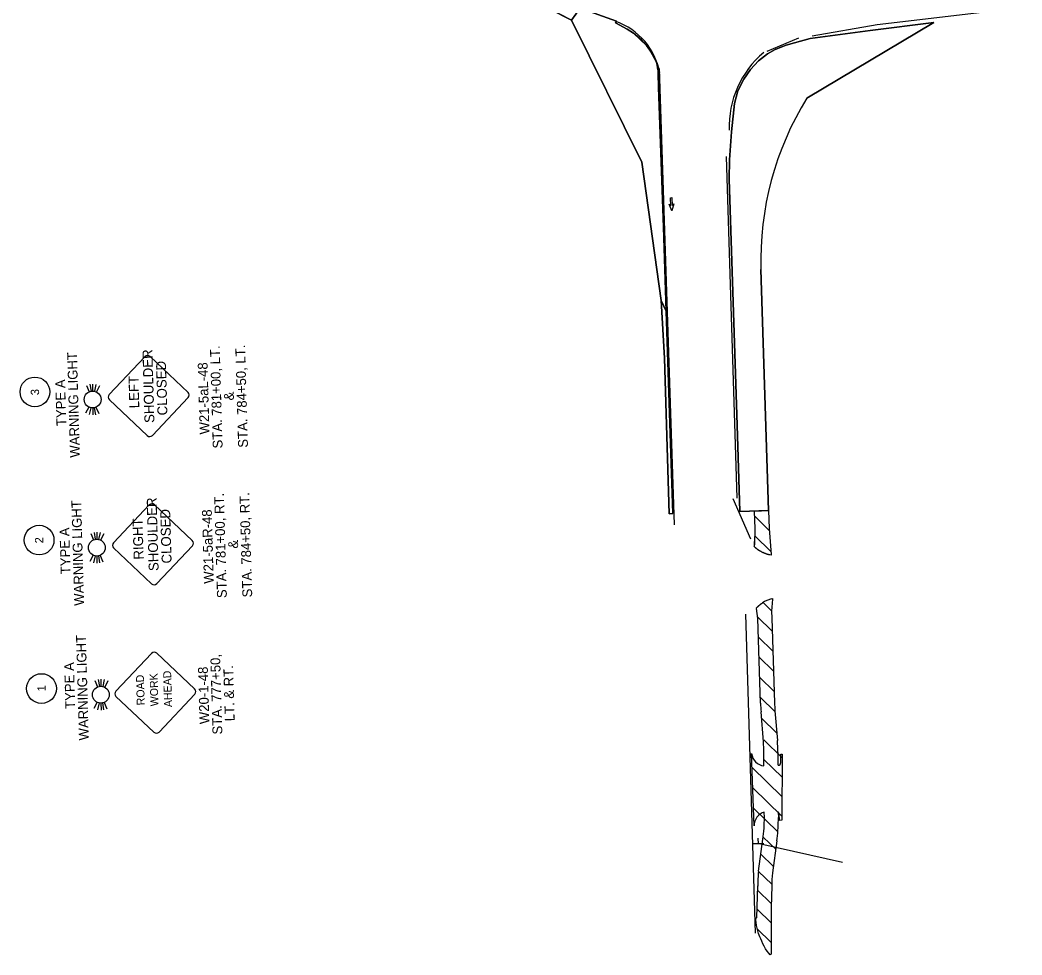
# Model space of a CAD drawing. Extents: x 126146 to 386643, y 319437 to 606724.
# Drawn here: x 169457 to 170173, y 350763 to 351431 of the extents above; entities that cross this region are included whole.
import ezdxf

# ---------------------------------------------------------------- set-up
doc = ezdxf.new("R2010")
doc.units = 0
doc.layers.add('PM_P_Edge_Line', color=7, linetype='Continuous')

msp = doc.modelspace()

# ---------------------------------------------------------------- linework, layer by layer
at = {"layer": 'PM_P_Edge_Line'}
for p, q in [((169769.11, 351473.46), (169850.79, 351431.43)), ((169882.77, 351430.74), (169856.86, 351439.85)), ((169856.86, 351439.85), (169882.77, 351430.74)), ((169850.79, 351431.43), (169900.97, 351329.87)), ((169900.97, 351329.87), (169850.79, 351431.43)), ((169882.23, 351429.33), (169882.77, 351430.74)), ((169882.77, 351430.74), (169882.23, 351429.33)), ((169890.54, 351424.9), (169882.23, 351429.33)), ((169882.23, 351429.33), (169890.54, 351424.9)), ((170018.95, 351375.7), (170109.57, 351429.59)), ((170109.57, 351429.59), (170064.26, 351423.88)), ((169895.04, 351421.93), (169890.54, 351424.9)), ((169890.54, 351424.9), (169895.04, 351421.93)), ((169900.82, 351417.19), (169895.04, 351421.93)), ((169895.04, 351421.93), (169904.35, 351413.12)), ((170064.26, 351423.88), (170021.41, 351418.29)), ((169904.35, 351413.12), (169900.82, 351417.19)), ((169906.72, 351409.9), (169904.35, 351413.12)), ((169904.35, 351413.12), (169906.72, 351409.9)), ((169990.54, 351409.16), (170013.15, 351418.81)), ((170004.16, 351413.41), (170000.22, 351412.09)), ((170010.03, 351415.13), (170004.16, 351413.41)), ((170021.41, 351418.29), (170010.03, 351415.13)), ((169908.9, 351406.55), (169906.72, 351409.9)), ((169906.72, 351409.9), (169911.36, 351401.08)), ((169910.35, 351403.65), (169908.9, 351406.55)), ((169990.82, 351407.37), (169984.32, 351402.2)), ((169996.37, 351410.38), (169990.82, 351407.37)), ((170000.22, 351412.09), (169996.37, 351410.38)), ((169911.36, 351401.08), (169910.35, 351403.65)), ((169911.87, 351399.15), (169911.36, 351401.08)), ((169911.36, 351401.08), (169911.87, 351399.15)), ((169912.26, 351397.19), (169911.87, 351399.15)), ((169911.87, 351399.15), (169912.55, 351395.21)), ((169984.32, 351402.2), (169978.56, 351396.11)), ((169912.55, 351395.21), (169912.26, 351397.19)), ((169912.68, 351393.22), (169912.55, 351395.21)), ((169912.55, 351395.21), (169912.68, 351393.22)), ((169912.99, 351383.23), (169912.68, 351393.22)), ((169912.68, 351393.22), (169912.99, 351383.23)), ((169924.36, 351070.7), (169913.59, 351396.9)), ((169978.56, 351396.11), (169973.86, 351389.27)), ((169973.86, 351389.27), (169969.7, 351380.89)), ((169913.65, 351363.25), (169912.99, 351383.23)), ((169912.99, 351383.23), (169913.65, 351363.25)), ((169969.7, 351380.89), (169967.13, 351371.83)), ((169967.13, 351371.83), (169965.03, 351351.59)), ((169916.36, 351283.32), (169913.65, 351363.25)), ((169913.65, 351363.25), (169916.36, 351283.32)), ((169965.03, 351351.59), (169963.71, 351331.59)), ((169969.13, 351089.72), (169961.51, 351333.92)), ((169900.97, 351329.87), (169914.79, 351230.97)), ((169914.79, 351230.97), (169900.97, 351329.87)), ((169963.71, 351331.59), (169963.36, 351317.79)), ((169963.36, 351317.79), (169969.03, 351141.99)), ((169922.43, 351294.98), (169920.47, 351299.9)), ((169920.47, 351299.9), (169921.75, 351298.96)), ((169921.51, 351304.45), (169922.51, 351304.5)), ((169921.75, 351298.96), (169921.51, 351304.45)), ((169922.01, 351304.47), (169922.01, 351304.47)), ((169923.94, 351300.06), (169922.43, 351294.98)), ((169922.51, 351304.5), (169922.75, 351299)), ((169922.75, 351299), (169923.94, 351300.06)), ((169922.43, 351294.98), (169922.43, 351294.98)), ((169918.33, 351223.36), (169916.36, 351283.32)), ((169916.36, 351283.32), (169918.33, 351223.36)), ((169991.53, 351080.87), (169986.14, 351253.07)), ((169914.79, 351230.97), (169917.09, 351189.75)), ((169917.09, 351189.75), (169914.79, 351230.97)), ((169921.03, 351143.41), (169918.33, 351223.36)), ((169918.33, 351223.36), (169921.03, 351143.41)), ((169917.09, 351189.75), (169920.56, 351078.65)), ((169920.56, 351078.65), (169917.09, 351189.75)), ((169504.08, 351170.38), (169506.07, 351165.79)), ((169506.49, 351171.11), (169507.38, 351166.19)), ((169508.36, 351171.29), (169508.4, 351166.29)), ((169510.82, 351171.03), (169509.75, 351166.15)), ((169513.45, 351170.09), (169511.19, 351165.64)), ((169505.73, 351154.89), (169503.47, 351150.44)), ((169507.17, 351154.38), (169506.1, 351149.5)), ((169509.53, 351154.34), (169510.43, 351149.42)), ((169510.85, 351154.74), (169512.84, 351150.15)), ((169508.51, 351154.24), (169508.56, 351149.24)), ((169923.15, 351078.73), (169921.03, 351143.41)), ((169921.03, 351143.41), (169923.15, 351078.73)), ((169969.03, 351141.99), (169971.04, 351080.23)), ((169978.99, 351060.39), (169966.23, 351089.35)), ((169920.56, 351078.65), (169923.15, 351078.73)), ((169923.15, 351078.73), (169920.56, 351078.65)), ((169971.04, 351080.23), (169991.53, 351080.87)), ((169981.53, 351080.55), (169991.53, 351080.87)), ((169981.93, 351067.77), (169981.53, 351080.55)), ((169992.04, 351066.72), (169981.65, 351076.83)), ((169991.53, 351080.87), (169991.93, 351068.08)), ((169507.09, 351064.54), (169509.08, 351059.95)), ((169509.5, 351065.27), (169510.39, 351060.35)), ((169511.37, 351065.45), (169511.41, 351060.45)), ((169513.83, 351065.19), (169512.76, 351060.31)), ((169516.46, 351064.25), (169514.2, 351059.79)), ((169981.62, 351055.67), (169981.79, 351062.36)), ((169981.64, 351056.31), (169981.93, 351067.77)), ((169993.3, 351051.54), (169981.8, 351062.73)), ((169991.93, 351068.08), (169993.47, 351049.43)), ((169508.74, 351049.05), (169506.48, 351044.59)), ((169510.18, 351048.54), (169509.11, 351043.66)), ((169511.53, 351048.4), (169511.57, 351043.4)), ((169512.55, 351048.5), (169513.44, 351043.58)), ((169513.86, 351048.9), (169515.85, 351044.31)), ((169986.43, 351051.44), (169987.39, 351050.96)), ((169992.5, 351049.16), (169992.52, 351049.16)), ((169986.41, 351014.45), (169987.17, 351014.97)), ((169993.78, 351009.21), (169987.6, 351015.22)), ((169994.47, 351017.57), (169993.77, 351009.06)), ((169975.19, 351006.89), (169981.89, 350778.88)), ((169983.93, 351003.75), (169982.99, 351010.81)), ((169994.22, 350994.83), (169983.76, 351005)), ((169993.77, 351009.06), (169993.93, 351004.06)), ((169993.93, 351004.06), (169995.82, 350943.53)), ((169985.82, 350943.22), (169983.93, 351003.75)), ((169994.67, 350980.44), (169984.35, 350990.48)), ((169995.12, 350966.05), (169984.8, 350976.09)), ((169995.57, 350951.66), (169985.25, 350961.7)), ((169509.99, 350959.45), (169511.98, 350954.86)), ((169512.4, 350960.18), (169513.29, 350955.26)), ((169514.27, 350960.35), (169514.31, 350955.35)), ((169516.73, 350960.1), (169515.66, 350955.21)), ((169519.36, 350959.16), (169517.1, 350954.7)), ((169996.2, 350937.08), (169985.7, 350947.31)), ((169511.64, 350943.96), (169509.38, 350939.5)), ((169513.08, 350943.45), (169512.01, 350938.56)), ((169514.42, 350943.31), (169514.47, 350938.31)), ((169515.44, 350943.4), (169516.34, 350938.48)), ((169516.76, 350943.8), (169518.74, 350939.21)), ((169987.9, 350915.68), (169986.17, 350937.06)), ((169997.42, 350921.94), (169986.53, 350932.54)), ((169996.14, 350937.87), (169997.86, 350916.49)), ((170001.35, 350904.16), (169988.17, 350916.99)), ((169988.3, 350898.49), (169988.23, 350907.99)), ((169998.23, 350908.07), (169998.3, 350898.85)), ((170001.13, 350876.47), (169979.79, 350897.24)), ((170001.24, 350890.32), (169988.27, 350902.94)), ((170001.02, 350862.63), (169980.31, 350882.77)), ((169998.19, 350851.42), (169980.84, 350868.31)), ((169988.57, 350861.52), (169988.54, 350865.48)), ((169998.54, 350865.63), (169998.57, 350861.59)), ((169999.49, 350859.54), (169999.18, 350864.28)), ((170000.99, 350859.64), (169999.49, 350859.54)), ((169984.29, 350842.71), (169984.24, 350846.7)), ((169996.65, 350838.97), (169987.75, 350847.63)), ((169988.29, 350842.76), (169980.29, 350842.65)), ((169984.33, 350823.13), (169987.56, 350846.2)), ((170044.4, 350829.38), (169986.06, 350842.42)), ((169997.46, 350844.81), (169994.27, 350821.97)), ((169994.93, 350826.69), (169986.04, 350835.34)), ((169993.81, 350813.82), (169984.32, 350823.06)), ((169983.47, 350797.79), (169983.79, 350812.64)), ((169983.79, 350812.57), (169983.79, 350812.64)), ((169993.79, 350812.48), (169993.47, 350797.57)), ((169993.53, 350800.15), (169983.73, 350809.68)), ((169983.09, 350789.78), (169983.47, 350797.79)), ((169993.47, 350797.57), (169993.39, 350763.83)), ((169982.31, 350789.72), (169983.09, 350789.78)), ((169982.42, 350788.41), (169982.31, 350789.72)), ((169993.44, 350786.27), (169983.39, 350796.06)), ((169982.67, 350786.42), (169982.42, 350788.41)), ((169982.99, 350784.45), (169982.67, 350786.42)), ((169983.17, 350783.55), (169982.99, 350784.45)), ((169983.38, 350782.49), (169983.17, 350783.55)), ((169983.87, 350780.55), (169983.38, 350782.49)), ((169993.41, 350772.35), (169983.5, 350781.99)), ((169984.46, 350778.64), (169983.87, 350780.55)), ((169985.32, 350776.36), (169984.46, 350778.64)), ((169985.93, 350774.92), (169985.32, 350776.36)), ((169986.73, 350773.09), (169985.93, 350774.92)), ((169987.55, 350771.26), (169986.73, 350773.09)), ((169988.33, 350769.66), (169987.55, 350771.26)), ((169989.44, 350767.74), (169988.33, 350769.66)), ((169990.6, 350766.11), (169989.44, 350767.74)), ((169991.83, 350764.53), (169990.6, 350766.11)), ((169992.74, 350763.39), (169991.83, 350764.53)), ((169992.78, 350763.34), (169992.74, 350763.39)), ((169993.39, 350763.83), (169992.78, 350763.34))]:
    msp.add_line(p, q, dxfattribs=at)
for points in [[(169850.79, 351431.43), (169769.11, 351473.46), (169716.7, 351535.07), (169720.3, 351537.81), (169734.24, 351520.28), (169748.7, 351505), (169762.35, 351492.44), (169796.25, 351467.86), (169816.14, 351456.81), (169837.22, 351447.35), (169856.86, 351439.85)], [(169912.55, 351395.21), (169912.68, 351393.22), (169912.99, 351383.23), (169913.65, 351363.25), (169916.36, 351283.32), (169918.33, 351223.36), (169914.79, 351230.97), (169900.97, 351329.87), (169850.79, 351431.43), (169856.86, 351439.85), (169882.77, 351430.74), (169882.23, 351429.33), (169890.54, 351424.9), (169895.04, 351421.93), (169904.35, 351413.12), (169906.72, 351409.9), (169911.36, 351401.08), (169911.87, 351399.15)], [(169920.56, 351078.65), (169917.09, 351189.75), (169914.79, 351230.97), (169918.33, 351223.36), (169921.03, 351143.41), (169923.15, 351078.73)]]:
    msp.add_lwpolyline(points, close=True, dxfattribs=at)
for points in [[(170022.85, 351420.24), (170069.28, 351428.21), (170172.68, 351440.45)], [(169986.14, 351253.07), (169991.53, 351080.87), (169971.04, 351080.23), (169969.03, 351141.99), (169963.36, 351317.79), (169963.71, 351331.59), (169965.03, 351351.59), (169967.13, 351371.83), (169969.7, 351380.89), (169973.86, 351389.27), (169978.56, 351396.11), (169984.32, 351402.2), (169990.82, 351407.37), (169996.37, 351410.38), (170004.16, 351413.41), (170010.03, 351415.13), (170021.41, 351418.29), (170064.26, 351423.88), (170109.57, 351429.59), (170018.95, 351375.7)], [(170018.95, 351375.7), (170109.57, 351429.59), (170064.26, 351423.88), (170021.41, 351418.29), (170010.03, 351415.13), (170004.16, 351413.41), (170000.22, 351412.09), (169996.37, 351410.38), (169990.82, 351407.37), (169984.32, 351402.2), (169978.56, 351396.11), (169973.86, 351389.27), (169969.7, 351380.89), (169967.13, 351371.83), (169965.03, 351351.59), (169963.71, 351331.59), (169963.36, 351317.79), (169969.03, 351141.99), (169971.04, 351080.23), (169991.53, 351080.87), (169986.14, 351253.07)], [(169986.14, 351253.07), (169991.53, 351080.87), (169971.04, 351080.23), (169969.03, 351141.99), (169963.36, 351317.79), (169963.71, 351331.59), (169965.03, 351351.59), (169967.13, 351371.83), (169969.7, 351380.89), (169973.86, 351389.27), (169978.56, 351396.11), (169984.32, 351402.2), (169990.82, 351407.37), (169996.37, 351410.38), (170004.16, 351413.41), (170010.03, 351415.13), (170021.41, 351418.29), (170064.26, 351423.88), (170109.57, 351429.59), (170018.95, 351375.7)], [(169545.88, 351190.8), (169520.35, 351163.77)], [(169576.67, 351165.37), (169549.64, 351190.91)], [(169551.24, 351134.58), (169576.78, 351161.62)], [(169520.45, 351160.01), (169547.48, 351134.48)], [(169548.89, 351084.96), (169523.36, 351057.93)], [(169579.68, 351059.53), (169552.65, 351085.07)], [(169523.46, 351054.17), (169550.5, 351028.64)], [(169554.25, 351028.74), (169579.79, 351055.78)], [(169982.22, 351054.3), (169981.19, 351055.23), (169981.62, 351055.67)], [(169993.47, 351049.43), (169993.38, 351048.96), (169992.52, 351049.16)], [(169982.99, 351010.81), (169982.7, 351011.11), (169983.67, 351012.04)], [(169993.5, 351017.77), (169994.35, 351018.02), (169994.47, 351017.57)], [(169525.06, 350951.83), (169550.6, 350978.86)], [(169554.35, 350978.97), (169581.39, 350953.43)], [(169552.2, 350922.54), (169525.17, 350948.08)], [(169581.49, 350949.68), (169555.96, 350922.64)], [(169981.29, 350855.63), (169979.43, 350907.31), (169979.46, 350907.27)], [(170000.32, 350900.84), (170000.37, 350906.73), (170001.37, 350906.72), (170000.99, 350859.64)]]:
    msp.add_lwpolyline(points, dxfattribs=at)
for centre, radius in [((169467.21, 351165.65), 10.62), ((169508.46, 351160.26), 6.02), ((169470.23, 351059.81), 10.62), ((169511.47, 351054.42), 6.02), ((169471.93, 350953.71), 10.62), ((169514.37, 350949.33), 6.02)]:
    msp.add_circle(centre, radius, dxfattribs=at)
for centre, radius, start, end in [((169866.7, 351385.07), 47.91, 10.63434, 70.66122), ((170031.96, 351355.51), 68.52, 129.73661, 182.38876), ((170206.03, 351259.95), 220, 148.25428, 181.7907), ((170206.03, 351259.95), 220, 148.25428, 181.7907), ((170206.03, 351259.95), 220, 148.25428, 181.7907), ((170206.03, 351259.95), 220, 148.25428, 181.7907), ((169547.81, 351188.98), 2.66, 46.6295, 136.6295), ((169522.28, 351161.95), 2.66, 136.6295, 226.6295), ((169574.85, 351163.44), 2.66, 316.6295, 46.6295), ((169549.31, 351136.41), 2.66, 226.6295, 316.6295), ((169550.82, 351083.14), 2.66, 46.6295, 136.6295), ((169525.29, 351056.1), 2.66, 136.6295, 226.6295), ((169577.86, 351057.6), 2.66, 316.6295, 46.6295), ((169552.32, 351030.57), 2.66, 226.6295, 316.6295), ((169552.53, 350977.04), 2.66, 46.6295, 136.6295), ((169526.99, 350950.01), 2.66, 136.6295, 226.6295), ((169579.56, 350951.5), 2.66, 316.6295, 46.6295), ((170110.76, 350947.12), 125, 181.7907, 184.6177), ((170110.76, 350947.12), 115, 181.7907, 184.6177), ((169554.03, 350924.47), 2.66, 226.6295, 316.6295), ((169883.24, 350907.23), 105, 0.41677, 4.6177), ((169883.24, 350907.23), 115, 0.41677, 4.6177), ((169989.39, 350908.43), 10, 186.66342, 263.73441), ((169998.32, 350900.85), 2, 272.73653, 359.5387), ((169991.29, 350855.86), 10, 105.95648, 181.35893), ((169883.57, 350860.75), 105, 352.03007, 0.41677), ((169997.19, 350864.16), 2, 3.71442, 47.36264), ((169883.57, 350860.75), 115, 359.47777, 0.41677), ((169883.57, 350860.75), 115, 352.03007, 359.47777), ((170108.79, 350811.48), 125, 174.65407, 179.47121), ((170108.79, 350811.48), 115, 174.7658, 179.50106), ((170108.79, 350811.48), 125, 179.47121, 179.50106)]:
    msp.add_arc(centre, radius, start, end, dxfattribs=at)
msp.add_ellipse((170001.98, 350990.1), major_axis=(-28.97, -0.47), ratio=0.998801, start_param=4.993307, end_param=5.232616, dxfattribs=at)
for points in [[(169982.35, 351054.19), (169982.31, 351054.22), (169982.27, 351054.26), (169982.22, 351054.3)], [(169982.4, 351054.15), (169982.38, 351054.16), (169982.37, 351054.17), (169982.35, 351054.19)], [(169986.43, 351051.44), (169985.01, 351052.18), (169983.69, 351053.06), (169982.4, 351054.15)], [(169992.5, 351049.16), (169990.75, 351049.59), (169989.03, 351050.2), (169987.39, 351050.96)], [(169983.67, 351012.04), (169984.56, 351012.87), (169985.47, 351013.67), (169986.41, 351014.45)]]:
    msp.add_open_spline(points, degree=2, dxfattribs=at)

# ---------------------------------------------------------------- texts
for s, height, rotation, p in [('STA. 781+00, LT.', 7, 91.6295, (169601.38, 351125.37)), ('STA. 784+50, LT.', 7, 91.6295, (169619.49, 351125.89)), ('WARNING LIGHT', 7, 91.6295, (169499.38, 351118.83)), ('SHOULDER', 7.083, 91.6295, (169552.65, 351143.6)), ('CLOSED', 7.083, 91.6295, (169561.94, 351149.01)), ('W21-5aL-48', 7, 91.6295, (169592.03, 351135.42)), ('LEFT', 7.083, 91.6295, (169541.84, 351154.1)), ('TYPE A', 7, 91.6295, (169489.68, 351141.38)), ('3', 5.95, 90.92183, (169470.23, 351163.38)), ('&', 7, 91.6295, (169609.47, 351159.67)), ('SHOULDER', 7.083, 91.6295, (169555.66, 351037.76)), ('STA. 781+00, RT.', 7, 91.6295, (169604.42, 351018.44)), ('STA. 784+50, RT.', 7, 91.6295, (169622.54, 351018.96)), ('WARNING LIGHT', 7, 91.6295, (169502.39, 351012.99)), ('CLOSED', 7.083, 91.6295, (169564.95, 351043.17)), ('W21-5aR-48', 7, 91.6295, (169595.07, 351028.76)), ('TYPE A', 7, 91.6295, (169492.69, 351035.54)), ('RIGHT', 7.083, 91.6295, (169544.91, 351045.95)), ('2', 5.95, 90.92183, (169473.24, 351057.52)), ('&', 7, 91.6295, (169612.48, 351053.83)), ('WARNING LIGHT', 7, 91.6295, (169505.73, 350916.74)), ('STA. 777+50, ', 7, 91.6295, (169601.19, 350920.99)), ('TYPE A', 7, 91.6295, (169496.02, 350939.3)), ('W20-1-48', 7, 91.6295, (169591.92, 350928.39)), ('LT. & RT.', 7, 91.6295, (169609.99, 350930.42)), ('ROAD', 5.664, 91.6295, (169545.73, 350941.79)), ('WORK', 5.664, 91.6295, (169555.5, 350941.14)), ('AHEAD', 5.664, 91.6295, (169565.26, 350940.49)), ('1', 5.95, 90.92183, (169474.94, 350951.77))]:
    msp.add_text(s, height=height, rotation=rotation, dxfattribs=at).set_placement(p)

doc.saveas('drawing.dxf')
